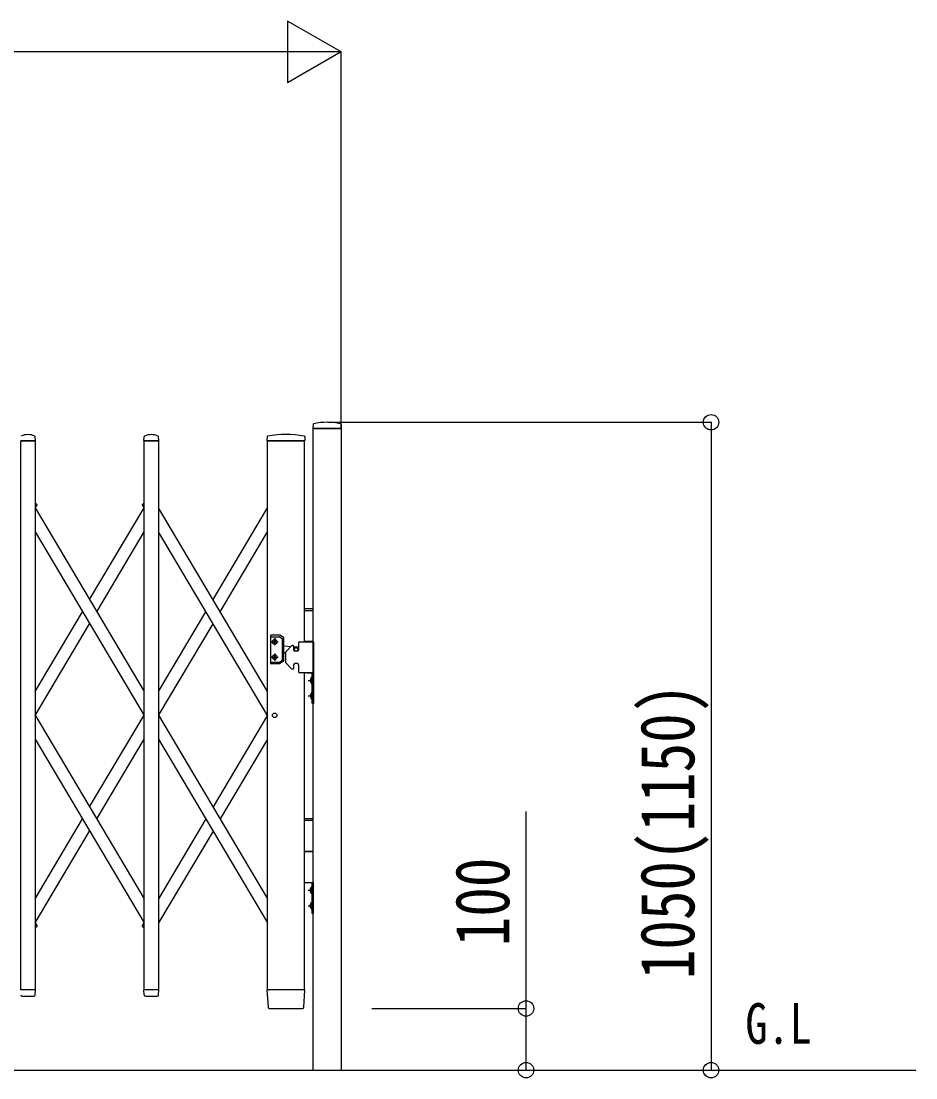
# Model space of a CAD drawing. Units: millimetres, scale not verified. Extents: x -16820 to 16820, y -11880 to 11880.
# Drawn here: x 4908 to 6359, y 5292 to 7005 of the extents above; entities that cross this region are included whole.
import ezdxf
from ezdxf.enums import TextEntityAlignment as Align

# ---------------------------------------------------------------- set-up
doc = ezdxf.new("R2010")
doc.units = ezdxf.units.MM
doc.header["$LTSCALE"] = 50
for name, color, linetype in [('0-1_USER1', 3, 'Continuous'), ('0-3_YKK_13', 4, 'Continuous'), ('0-4_YKK_A1', 4, 'Continuous'), ('0-5_YKK_D', 6, 'Continuous')]:
    doc.layers.add(name, color=color, linetype=linetype)
doc.styles.add('ＭＳ ゴシック', font='')
doc.styles.get('ＭＳ ゴシック').set_extended_font_data('MS Gothic')

msp = doc.modelspace()

# ---------------------------------------------------------------- linework, layer by layer
at = {"layer": '0-3_YKK_13'}
for p, q in [((5381.95, 6351.39), (5381.58, 6345.32)), ((5427.28, 6345), (5381.88, 6345)), ((5427.21, 6351.39), (5427.58, 6345.32)), ((4931.28, 6325), (4907.88, 6325)), ((4931.58, 6325.32), (4931.2, 6331.44)), ((5107.58, 6325.32), (5107.95, 6331.44)), ((5131.28, 6325), (5107.88, 6325)), ((5131.58, 6325.32), (5131.2, 6331.44)), ((5307.46, 6331.65), (5307.08, 6325.32)), ((5366.87, 6325), (5307.38, 6325)), ((5368.28, 6325), (5366.87, 6325)), ((5368.19, 6331.65), (5368.58, 6325.32)), ((4931.08, 6223.68), (4933.96, 6221.96)), ((4931.08, 6220.77), (4933.54, 6219.3)), ((4933.54, 6219.3), (4934.31, 6220.59)), ((5105.61, 6219.3), (5104.85, 6220.59)), ((5105.19, 6221.96), (5108.08, 6223.68)), ((5105.61, 6219.3), (5108.08, 6220.77)), ((4931.08, 5539.23), (4933.54, 5540.7)), ((4931.08, 5536.32), (4933.96, 5538.04)), ((4933.54, 5540.7), (4934.31, 5539.41)), ((5105.61, 5540.7), (5104.85, 5539.41)), ((5105.19, 5538.04), (5108.08, 5536.32)), ((5105.61, 5540.7), (5108.08, 5539.23)), ((4931.28, 5435), (4907.88, 5435)), ((4931.13, 5427.29), (4931.58, 5434.68)), ((5108.03, 5427.29), (5107.58, 5434.68)), ((5131.28, 5435), (5107.88, 5435)), ((5131.13, 5427.29), (5131.58, 5434.68)), ((5307.08, 5434.68), (5308.78, 5406.88)), ((5307.38, 5435), (5309.57, 5435)), ((5366.08, 5435), (5309.57, 5435)), ((5366.08, 5435), (5368.28, 5435)), ((5366.88, 5406.88), (5368.58, 5434.68)), ((4910.05, 5425), (4929.1, 5425)), ((4931.1, 5426.88), (4931.13, 5427.29)), ((5108.03, 5427.29), (5108.06, 5426.88)), ((5110.05, 5425), (5129.1, 5425)), ((5131.1, 5426.88), (5131.13, 5427.29)), ((5310.77, 5405), (5310.88, 5405)), ((5310.88, 5405), (5311.22, 5405))]:
    msp.add_line(p, q, dxfattribs=at)
for points in [[(5310.88, 5405), (5311.22, 5405), (5311.27, 5405)], [(5311.27, 5405), (5364.38, 5405), (5364.88, 5405)]]:
    msp.add_lwpolyline(points, dxfattribs=at)
for centre, radius, start, end in [((5404.58, 6265), 90, 75.93448, 104.06552), ((5381.88, 6345.3), 0.3, 176.5, 270), ((5382.95, 6351.33), 1, 104.06552, 176.5), ((5426.21, 6351.33), 1, 3.5, 75.93448), ((5427.28, 6345.3), 0.3, 270, 3.5), ((4919.58, 6311.11), 23.89, 62.3399, 117.6601), ((4930.2, 6331.38), 1, 3.5, 62.3399), ((4931.28, 6325.3), 0.3, 270, 0), ((4931.28, 6325.3), 0.3, 0, 3.5), ((5107.88, 6325.3), 0.3, 176.5, 180), ((5107.88, 6325.3), 0.3, 180, 270), ((5108.95, 6331.38), 1, 117.6601, 176.5), ((5119.58, 6311.11), 23.89, 62.3399, 117.6601), ((5130.2, 6331.38), 1, 3.5, 62.3399), ((5131.28, 6325.3), 0.3, 270, 0), ((5131.28, 6325.3), 0.3, 0, 3.5), ((5307.38, 6325.3), 0.3, 176.5, 270), ((5308.46, 6331.59), 1, 99.38321, 176.5), ((5337.83, 6153.93), 181.07, 80.6148, 99.3852), ((5367.19, 6331.59), 1, 3.5, 80.61679), ((5368.28, 6325.3), 0.3, 270, 3.5), ((4933.45, 6221.1), 1, 329.23561, 59.23561), ((5105.7, 6221.1), 1, 120.76439, 210.76439), ((4933.45, 5538.9), 1, 300.76439, 30.76439), ((5105.7, 5538.9), 1, 149.23561, 239.23561), ((4931.28, 5434.7), 0.3, 356.5, 90), ((5107.88, 5434.7), 0.3, 90, 183.5), ((5131.28, 5434.7), 0.3, 356.5, 90), ((5307.38, 5434.7), 0.3, 90, 183.5), ((5368.28, 5434.7), 0.3, 356.5, 90), ((4910.05, 5427), 2, 183.5, 270), ((4929.1, 5427), 2, 270, 356.5), ((5110.05, 5427), 2, 183.5, 270), ((5129.1, 5427), 2, 270, 356.5), ((5310.77, 5407), 2, 183.5, 270), ((5364.88, 5407), 2, 270, 356.5)]:
    msp.add_arc(centre, radius, start, end, dxfattribs=at)
at = {"layer": '0-4_YKK_A1'}
for p, q in [((5308.08, 5435), (5308.08, 6325)), ((5308.08, 6325), (5368.08, 6325)), ((5368.08, 5999), (5368.08, 6325)), ((4931.08, 6220.77), (4933.29, 6219.45)), ((4931.08, 6220.77), (4933.29, 6219.45)), ((4931.08, 6215.74), (4933.29, 6219.45)), ((5105.87, 6219.45), (5108.08, 6220.77)), ((5105.87, 6219.45), (5108.08, 6215.74)), ((4931.08, 6216.21), (5108.08, 5918.87)), ((5019.58, 6067.54), (5108.08, 6216.21)), ((5308.08, 5918.87), (5131.08, 6216.21)), ((5219.58, 6067.54), (5308.08, 6216.21)), ((4931.08, 6177.11), (5108.08, 5879.77)), ((5031.22, 6047.99), (5108.08, 6177.11)), ((5308.08, 5879.77), (5131.08, 6177.11)), ((5231.22, 6047.99), (5308.08, 6177.11)), ((4931.08, 5918.87), (5007.94, 6047.99)), ((5131.08, 5918.87), (5207.94, 6047.99)), ((5368.08, 6053), (5382.33, 6053)), ((5368.08, 6050), (5382.33, 6050)), ((4931.22, 5880), (5019.58, 6028.44)), ((5131.22, 5880), (5219.58, 6028.44)), ((5312.58, 6008.8), (5312.58, 5964.8)), ((5327.31, 6009.8), (5313.58, 6009.8)), ((5313.58, 6007.3), (5326.64, 6007.3)), ((5313.83, 5999.3), (5325.33, 5999.3)), ((5318.35, 5999.71), (5317.53, 5999.71)), ((5319.58, 5993.55), (5319.58, 6005.05)), ((5320.81, 5998.89), (5321.63, 5998.89)), ((5327.14, 6007.16), (5331.58, 6004.6)), ((5334.08, 6006.04), (5327.81, 6009.66)), ((5332.08, 5969.86), (5332.08, 6003.74)), ((5334.58, 5968.42), (5334.58, 6005.18)), ((5358.33, 5997), (5358.33, 5986)), ((5360.33, 5999), (5382.33, 5999)), ((5368.08, 6000), (5382.33, 6000)), ((5382.33, 5999), (5368.08, 5999)), ((5382.33, 5999), (5382.33, 5949)), ((5319.58, 5980.05), (5319.58, 5968.55)), ((5334.58, 5992.51), (5345.92, 5991.59)), ((5334.58, 5981.09), (5336.83, 5981.27)), ((5336.83, 5981.67), (5336.83, 5966.33)), ((5346.74, 5992.41), (5337.41, 5983.08)), ((5349.33, 5993), (5348.16, 5993)), ((5350.33, 5992), (5350.33, 5986)), ((5350.33, 5991.23), (5354.66, 5990.88)), ((5356.33, 5984), (5352.33, 5984)), ((5313.58, 5966.3), (5326.64, 5966.3)), ((5313.58, 5963.8), (5327.31, 5963.8)), ((5313.83, 5974.3), (5325.33, 5974.3)), ((5318.35, 5973.89), (5317.53, 5973.89)), ((5320.81, 5974.71), (5321.63, 5974.71)), ((5327.14, 5966.43), (5331.58, 5968.99)), ((5334.08, 5967.55), (5327.81, 5963.93)), ((5346.74, 5955.58), (5337.41, 5964.91)), ((5350.33, 5962), (5350.33, 5956)), ((5356.33, 5964), (5352.33, 5964)), ((5358.33, 5962), (5358.33, 5951)), ((5349.33, 5955), (5348.16, 5955)), ((5382.33, 5949), (5360.33, 5949)), ((5368.08, 5435), (5368.08, 5949)), ((5372.33, 5949), (5382.33, 5949)), ((5379.82, 5942.4), (5379.82, 5930.6)), ((5380.33, 5942.4), (5379.82, 5942.4)), ((5380.33, 5942.4), (5380.33, 5930.6)), ((5373.91, 5936.5), (5380.33, 5936.5)), ((5380.33, 5930.6), (5379.82, 5930.6)), ((5373.91, 5911.5), (5380.33, 5911.5)), ((5379.82, 5917.4), (5379.82, 5905.6)), ((5380.33, 5917.4), (5379.82, 5917.4)), ((5380.33, 5917.4), (5380.33, 5905.6)), ((5380.33, 5905.6), (5379.82, 5905.6)), ((4931.08, 5880.23), (5108.08, 5582.89)), ((5019.58, 5731.56), (5108.08, 5880.23)), ((5131.08, 5880.23), (5308.08, 5582.89)), ((5308.08, 5880.23), (5219.58, 5731.56)), ((4931.08, 5841.13), (5108.08, 5543.79)), ((5031.22, 5712.01), (5108.08, 5841.13)), ((5131.08, 5841.13), (5308.08, 5543.79)), ((5308.08, 5841.13), (5231.22, 5712.01)), ((4931.08, 5582.89), (5007.94, 5712.01)), ((5207.94, 5712.01), (5131.08, 5582.89)), ((5368.08, 5713), (5382.08, 5713)), ((5368.08, 5710), (5382.08, 5710)), ((4931.08, 5543.79), (5019.58, 5692.46)), ((5219.58, 5692.46), (5131.08, 5543.79)), ((5368.08, 5660), (5382.08, 5660)), ((5382.08, 5659), (5368.08, 5659)), ((5368.08, 5609), (5382.08, 5609)), ((5379.57, 5602.4), (5379.57, 5590.6)), ((5380.08, 5602.4), (5379.57, 5602.4)), ((5380.08, 5602.4), (5380.08, 5590.6)), ((5373.66, 5596.5), (5380.08, 5596.5)), ((5380.08, 5590.6), (5379.57, 5590.6)), ((5373.66, 5571.5), (5380.08, 5571.5)), ((5379.57, 5577.4), (5379.57, 5565.6)), ((5380.08, 5577.4), (5379.57, 5577.4)), ((5380.08, 5577.4), (5380.08, 5565.6)), ((5380.08, 5565.6), (5379.57, 5565.6)), ((4931.08, 5544.25), (4933.29, 5540.54)), ((4931.08, 5539.23), (4933.29, 5540.54)), ((4931.08, 5539.23), (4933.29, 5540.54)), ((5105.87, 5540.54), (5108.08, 5544.25)), ((5105.87, 5540.54), (5108.08, 5539.23)), ((5368.08, 5435), (5308.08, 5435)), ((-481.59, 5305), (6359.08, 5305))]:
    msp.add_line(p, q, dxfattribs=at)
for points in [[(5382.08, 5305), (5382.08, 6345), (5427.08, 6345), (5427.08, 5305)], [(5317.53, 5999.71), (5317.53, 5998.89), (5318.35, 5998.89)], [(5319.99, 6000.53), (5319.99, 6001.35), (5319.17, 6001.35), (5319.17, 6000.53)], [(5319.17, 5998.07), (5319.17, 5997.25), (5319.99, 5997.25), (5319.99, 5998.07)], [(5321.63, 5998.89), (5321.63, 5999.71), (5320.81, 5999.71)], [(5317.53, 5973.89), (5317.53, 5974.71), (5318.35, 5974.71)], [(5319.17, 5975.53), (5319.17, 5976.35), (5319.99, 5976.35), (5319.99, 5975.53)], [(5319.99, 5973.07), (5319.99, 5972.25), (5319.17, 5972.25), (5319.17, 5973.07)], [(5321.63, 5974.71), (5321.63, 5973.89), (5320.81, 5973.89)], [(5377.72, 5939), (5380.5, 5937.64), (5381.1, 5936.5)], [(5377.72, 5934), (5380.5, 5935.35), (5381.1, 5936.5)], [(5377.72, 5914), (5380.5, 5912.64), (5381.1, 5911.5)], [(5377.72, 5909), (5380.5, 5910.35), (5381.1, 5911.5)], [(5377.47, 5599), (5380.25, 5597.64), (5380.85, 5596.5)], [(5377.47, 5594), (5380.25, 5595.35), (5380.85, 5596.5)], [(5377.47, 5574), (5380.25, 5572.64), (5380.85, 5571.5)], [(5377.47, 5569), (5380.25, 5570.35), (5380.85, 5571.5)]]:
    msp.add_lwpolyline(points, dxfattribs=at)
for points in [[(4908.08, 6325), (4931.08, 6325), (4931.08, 5435), (4908.08, 5435)], [(5108.08, 6325), (5131.08, 6325), (5131.08, 5435), (5108.08, 5435)], [(5380.33, 5899), (5380.33, 5949), (5382.33, 5949), (5382.33, 5899)], [(5380.08, 5559), (5380.08, 5609), (5382.08, 5609), (5382.08, 5559)]]:
    msp.add_lwpolyline(points, close=True, dxfattribs=at)
for centre, radius in [((5319.58, 5999.3), 3.75), ((5319.58, 5974.3), 3.75), ((5354.33, 5986.8), 3), ((5354.33, 5986.8), 2.8), ((5319.58, 5880), 3.65)]:
    msp.add_circle(centre, radius, dxfattribs=at)
for centre, radius, start, end in [((5313.58, 6008.8), 1, 90, 180), ((5313.58, 6006.3), 1, 90, 180), ((5319.58, 6001.3), 2.25, 33.74899, 146.25101), ((5319.58, 5997.3), 2.25, 213.74899, 326.25101), ((5318.35, 6000.53), 0.82, 270, 0), ((5318.35, 5998.07), 0.82, 0, 90), ((5320.81, 6000.53), 0.82, 180, 270), ((5320.81, 5998.07), 0.82, 90, 180), ((5326.64, 6006.3), 1, 60, 90), ((5327.31, 6008.8), 1, 60, 90), ((5331.08, 6003.74), 1, 0, 60), ((5333.58, 6005.18), 1, 0, 60), ((5360.33, 5997), 2, 90, 180), ((5319.58, 5976.3), 2.25, 33.74899, 146.25101), ((5338.83, 5981.67), 2, 135, 180), ((5348.16, 5991), 2, 90, 135), ((5349.33, 5992), 1, 0, 90), ((5352.33, 5986), 2, 180, 270), ((5354.33, 5986.8), 4.1, 347.31124, 85.37435), ((5356.33, 5986), 2, 270, 0), ((5313.58, 5967.3), 1, 180, 270), ((5313.58, 5964.8), 1, 180, 270), ((5319.58, 5972.3), 2.25, 213.74899, 326.25101), ((5318.35, 5975.53), 0.82, 270, 0), ((5318.35, 5973.07), 0.82, 0, 90), ((5320.81, 5975.53), 0.82, 180, 270), ((5320.81, 5973.07), 0.82, 90, 180), ((5326.64, 5967.3), 1, 270, 300), ((5327.31, 5964.8), 1, 270, 300), ((5331.08, 5969.86), 1, 300, 0), ((5333.58, 5968.42), 1, 300, 0), ((5338.83, 5966.33), 2, 180, 225), ((5352.33, 5962), 2, 90, 180), ((5356.33, 5962), 2, 0, 90), ((5348.16, 5957), 2, 225, 270), ((5349.33, 5956), 1, 270, 0), ((5360.33, 5951), 2, 180, 270), ((5385.56, 5936.5), 8.23, 134.2189, 225.7811), ((5385.56, 5911.5), 8.23, 134.2189, 225.7811), ((5385.31, 5596.5), 8.23, 134.2189, 225.7811), ((5385.31, 5571.5), 8.23, 134.2189, 225.7811)]:
    msp.add_arc(centre, radius, start, end, dxfattribs=at)
at = {"layer": '0-5_YKK_D'}
for p, q in [((5427.08, 6955), (5340.48, 7005)), ((5340.48, 7005), (5340.48, 6905)), ((5327.08, 6955), (401.08, 6955)), ((5427.08, 6955), (5253.87, 6955)), ((5427.08, 6955), (5340.48, 6905)), ((5427.08, 6346), (5427.08, 6956)), ((5405.58, 6355), (6028.08, 6355)), ((6027.08, 6355), (6027.08, 5305)), ((5477.08, 5405), (5728.08, 5405)), ((5428.08, 5305), (6028.08, 5305)), ((5477.08, 5305), (5728.08, 5305))]:
    msp.add_line(p, q, dxfattribs=at)
msp.add_lwpolyline([(5727.08, 5305), (5727.08, 5405), (5727.08, 5724.2)], dxfattribs=at)
for centre in [(6027.08, 6355), (5727.08, 5405), (5727.08, 5305), (6027.08, 5305)]:
    msp.add_circle(centre, 12.5, dxfattribs=at)

# ---------------------------------------------------------------- texts
at = {"layer": '0-1_USER1', "style": 'ＭＳ ゴシック', "width": 0.8}
msp.add_text('G.L', height=65.98, dxfattribs=at).set_placement((6082.64, 5327.88), align=Align.BOTTOM_LEFT)
at = {"layer": '0-5_YKK_D', "style": 'ＭＳ ゴシック', "width": 0.8}
for s, p in [('1050(1150)', (6026.28, 5452.4)), ('100', (5726.28, 5505.8))]:
    msp.add_text(s, height=87.98, rotation=90, dxfattribs=at).set_placement(p, align=Align.BOTTOM_LEFT)

doc.saveas('drawing.dxf')
